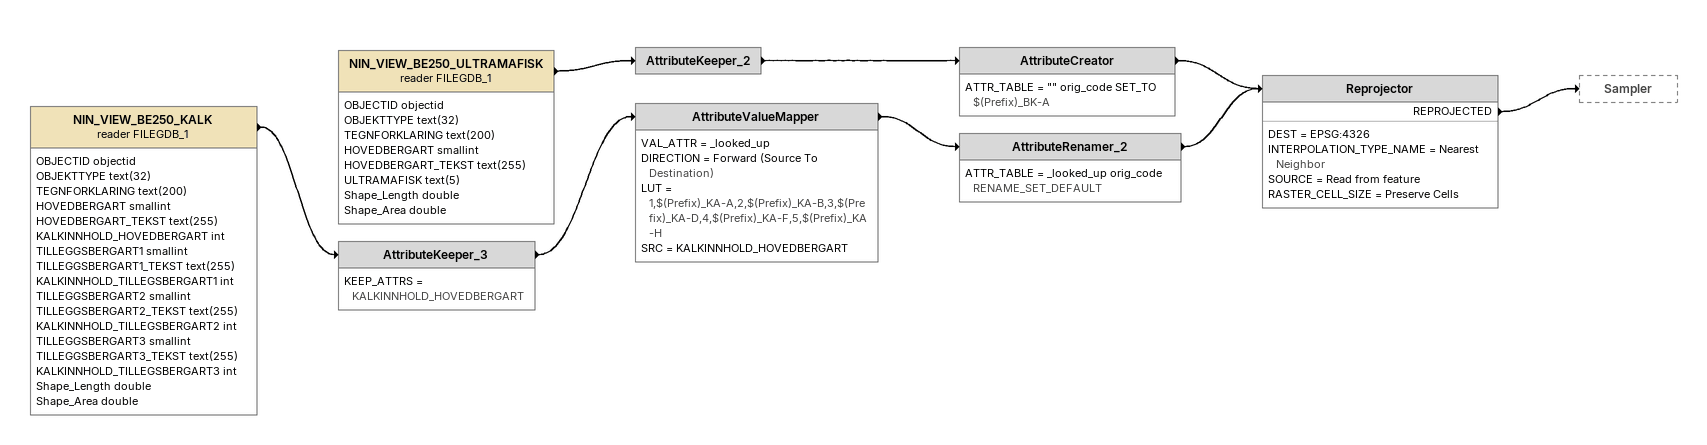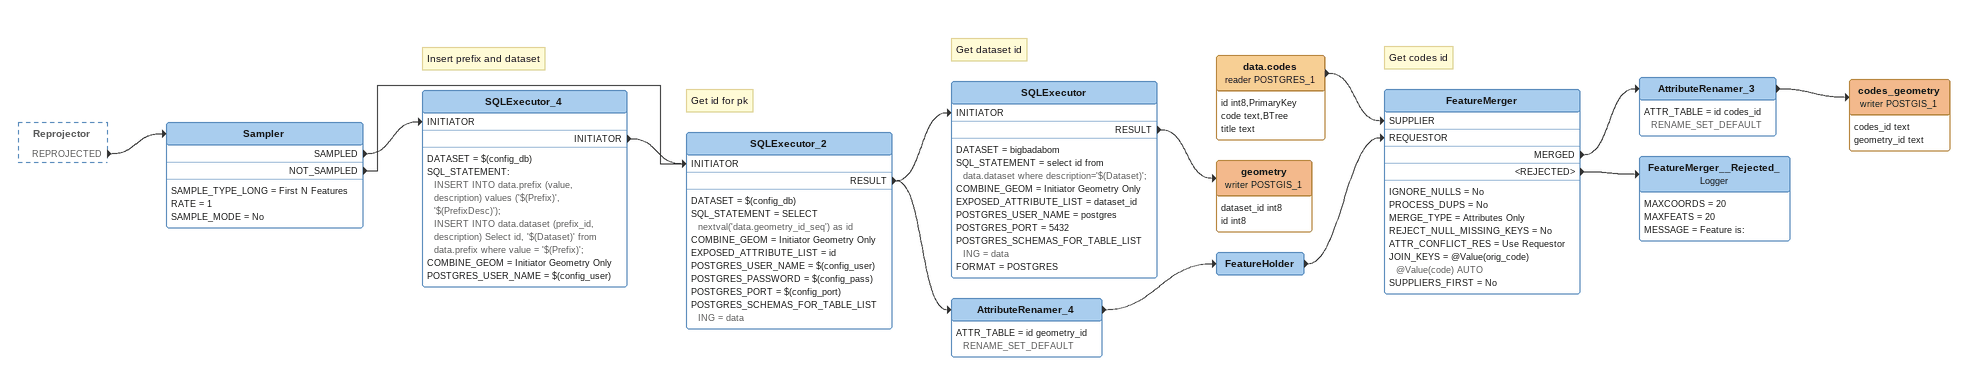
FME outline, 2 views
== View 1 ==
NIN_VIEW_BE250_KALK (reader FILEGDB_1)
    attributes: OBJECTID objectid, OBJEKTTYPE text(32), TEGNFORKLARING text(200), HOVEDBERGART smallint, HOVEDBERGART_TEKST text(255), KALKINNHOLD_HOVEDBERGART int, TILLEGGSBERGART1 smallint, TILLEGGSBERGART1_TEKST text(255), KALKINNHOLD_TILLEGSBERGART1 int, TILLEGGSBERGART2 smallint, TILLEGGSBERGART2_TEKST text(255), KALKINNHOLD_TILLEGSBERGART2 int, TILLEGGSBERGART3 smallint, TILLEGGSBERGART3_TEKST text(255), KALKINNHOLD_TILLEGSBERGART3 int, Shape_Length double, Shape_Area double
    -> AttributeKeeper_3
AttributeKeeper_3
    KEEP_ATTRS = KALKINNHOLD_HOVEDBERGART
    -> AttributeValueMapper
AttributeValueMapper
    VAL_ATTR = _looked_up
    DIRECTION = Forward (Source To Destination)
    LUT = 1,$(Prefix)_KA-A,2,$(Prefix)_KA-B,3,$(Prefix)_KA-D,4,$(Prefix)_KA-F,5,$(Prefix)_KA-H
    SRC = KALKINNHOLD_HOVEDBERGART
    -> AttributeRenamer_2
AttributeRenamer_2
    ATTR_TABLE = _looked_up orig_code RENAME_SET_DEFAULT
    -> Reprojector
NIN_VIEW_BE250_ULTRAMAFISK (reader FILEGDB_1)
    attributes: OBJECTID objectid, OBJEKTTYPE text(32), TEGNFORKLARING text(200), HOVEDBERGART smallint, HOVEDBERGART_TEKST text(255), ULTRAMAFISK text(5), Shape_Length double, Shape_Area double
    -> AttributeKeeper_2
AttributeKeeper_2
    -> AttributeCreator
AttributeCreator
    ATTR_TABLE = "" orig_code SET_TO $(Prefix)_BK-A
    -> Reprojector
Reprojector
    DEST = EPSG:4326
    INTERPOLATION_TYPE_NAME = Nearest Neighbor
    SOURCE = Read from feature
    RASTER_CELL_SIZE = Preserve Cells
    REPROJECTED -> Sampler

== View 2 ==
Reprojector [outside]
    REPROJECTED -> Sampler
Sampler
    SAMPLE_TYPE_LONG = First N Features
    RATE = 1
    SAMPLE_MODE = No
    SAMPLED -> SQLExecutor_4 [INITIATOR]
    NOT_SAMPLED -> SQLExecutor_2 [INITIATOR]
Note: Insert prefix and dataset
SQLExecutor_4
    DATASET = $(config_db)
    SQL_STATEMENT:
      INSERT INTO data.prefix (value, description) values ('$(Prefix)', '$(PrefixDesc)');
      INSERT INTO data.dataset (prefix_id, description) Select id, '$(Dataset)' from data.prefix where value = '$(Prefix)';
    COMBINE_GEOM = Initiator Geometry Only
    POSTGRES_USER_NAME = $(config_user)
    INITIATOR -> SQLExecutor_2 [INITIATOR]
Note: Get id for pk
SQLExecutor_2
    DATASET = $(config_db)
    SQL_STATEMENT = SELECT nextval('data.geometry_id_seq') as id
    COMBINE_GEOM = Initiator Geometry Only
    EXPOSED_ATTRIBUTE_LIST = id
    POSTGRES_USER_NAME = $(config_user)
    POSTGRES_PASSWORD = $(config_pass)
    POSTGRES_PORT = $(config_port)
    POSTGRES_SCHEMAS_FOR_TABLE_LISTING = data
    RESULT -> SQLExecutor [INITIATOR]
    RESULT -> AttributeRenamer_4
Note: Get dataset id
SQLExecutor
    DATASET = bigbadabom
    SQL_STATEMENT = select id from data.dataset where description='$(Dataset)';
    COMBINE_GEOM = Initiator Geometry Only
    EXPOSED_ATTRIBUTE_LIST = dataset_id
    POSTGRES_USER_NAME = postgres
    POSTGRES_PORT = 5432
    POSTGRES_SCHEMAS_FOR_TABLE_LISTING = data
    FORMAT = POSTGRES
    RESULT -> geometry (writer POSTGIS_1)
geometry (writer POSTGIS_1)
    attributes: dataset_id int8, id int8
AttributeRenamer_4
    ATTR_TABLE = id geometry_id RENAME_SET_DEFAULT
    -> FeatureHolder
FeatureHolder
    -> FeatureMerger [REQUESTOR]
data.codes (reader POSTGRES_1)
    attributes: id int8,PrimaryKey, code text,BTree, title text
    -> FeatureMerger [SUPPLIER]
Note: Get codes id
FeatureMerger
    IGNORE_NULLS = No
    PROCESS_DUPS = No
    MERGE_TYPE = Attributes Only
    REJECT_NULL_MISSING_KEYS = No
    ATTR_CONFLICT_RES = Use Requestor
    JOIN_KEYS = @Value(orig_code) @Value(code) AUTO
    SUPPLIERS_FIRST = No
    MERGED -> AttributeRenamer_3
    <REJECTED> -> FeatureMerger__Rejected_
AttributeRenamer_3
    ATTR_TABLE = id codes_id RENAME_SET_DEFAULT
    -> codes_geometry (writer POSTGIS_1)
codes_geometry (writer POSTGIS_1)
    attributes: codes_id text, geometry_id text
FeatureMerger__Rejected_: Logger
    MAXCOORDS = 20
    MAXFEATS = 20
    MESSAGE = Feature is:
